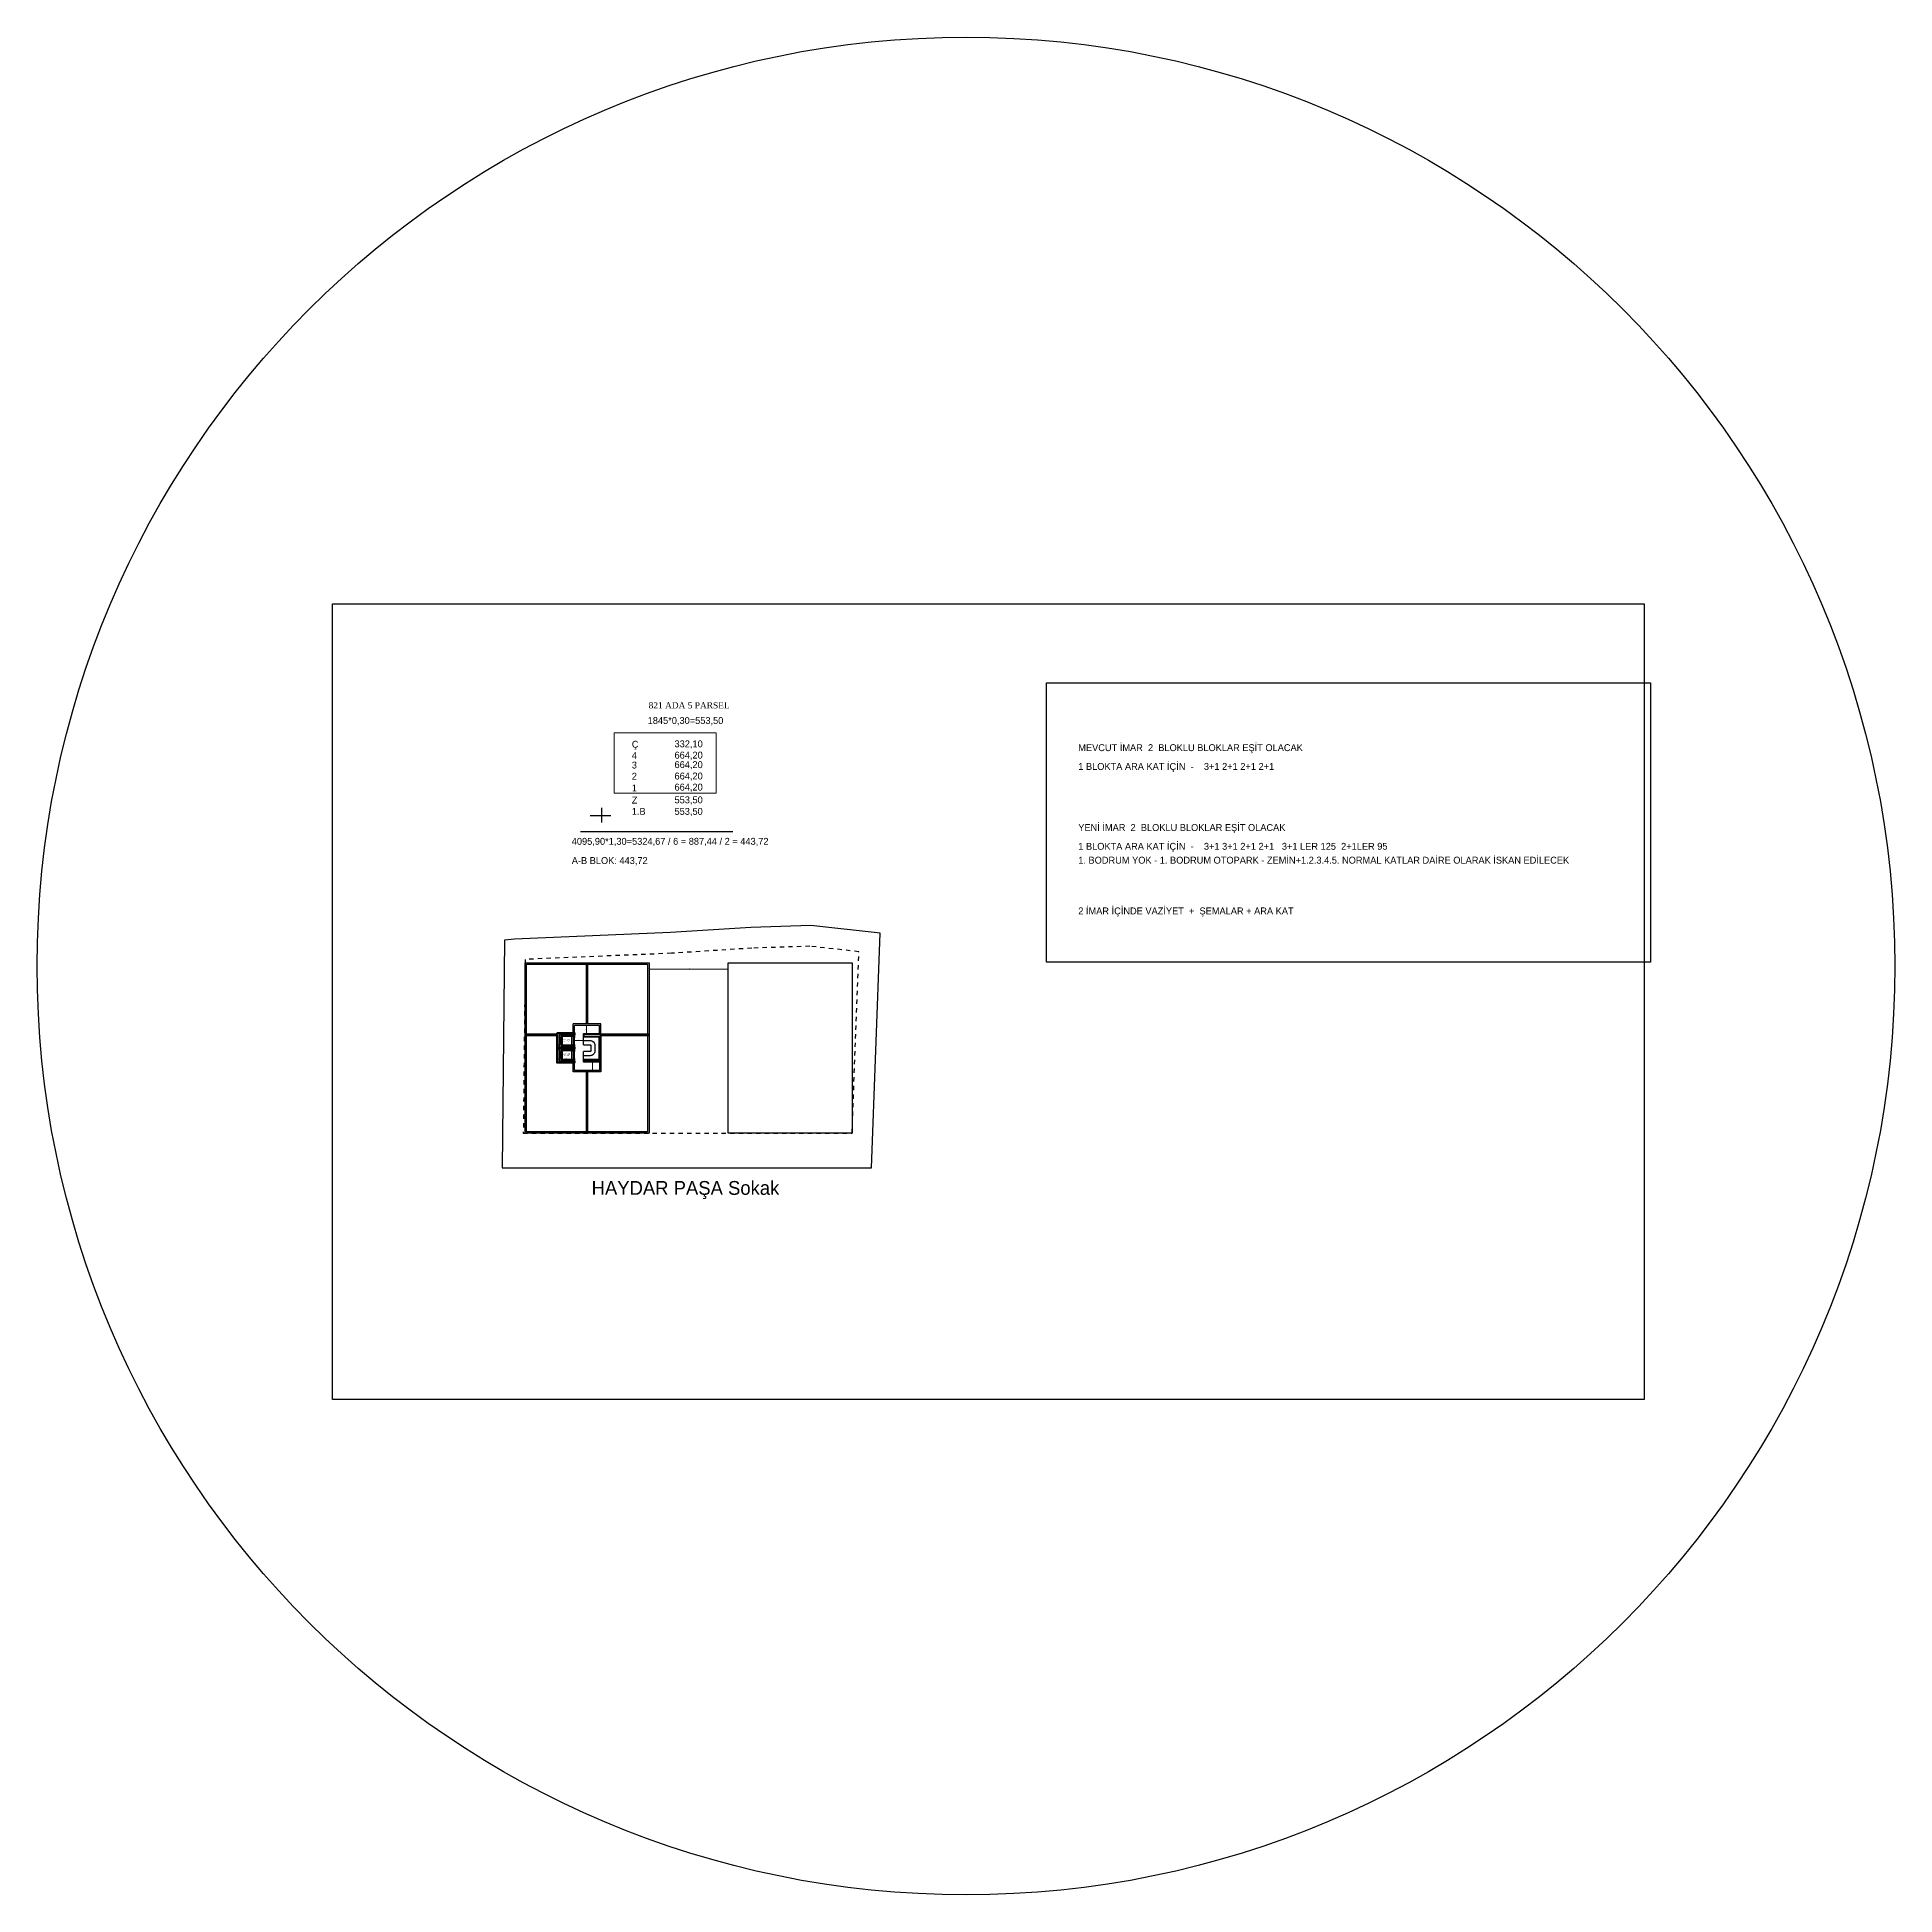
# Model space of a CAD drawing. Header units: centimetres. Extents: x 562865 to 1310255, y -148070 to 32737.
# Drawn here: x 647157 to 674082, y -6567 to 20358 of the extents above; entities that cross this region are included whole.
import ezdxf
from ezdxf.enums import TextEntityAlignment as Align

# ---------------------------------------------------------------- set-up
doc = ezdxf.new("R2010")
doc.units = ezdxf.units.CM
doc.header["$LTSCALE"] = 2.5
doc.linetypes.add('DASHED', pattern=[0.25, 0.125, -0.125])
doc.layers.get('0').update_dxf_attribs({"color": 86})
for name, color, linetype, lineweight in [('1', 126, 'Continuous', 25), ('DUVAR', 4, 'Continuous', 30), ('duvar-kesim', 7, 'Continuous', 0), ('GÖRÜNÜŞLER', 96, 'Continuous', 25), ('ince', 30, 'Continuous', 15), ('iç ölçü', 106, 'Continuous', 18), ('kolon', 1, 'Continuous', 53), ('Z_YOL_ADI', 7, 'Continuous', 0)]:
    doc.layers.add(name, color=color, linetype=linetype, lineweight=lineweight)
for name, color, linetype in [('alan', 7, 'Continuous'), ('mahal', 7, 'Continuous'), ('MAKINA', 4, 'Continuous'), ('MERBAS', 231, 'Continuous'), ('MIMARI', 3, 'Continuous'), ('Oda', 7, 'Continuous'), ('tarama', 173, 'Continuous')]:
    doc.layers.add(name, color=color, linetype=linetype)
doc.styles.add('autodim', font='times.ttf')
doc.styles.add('MAHALADI', font='arial.ttf')
doc.styles.add('PINAR', font='comic.ttf')
doc.dimstyles.new('TEMİZ ÖLÇÜ', dxfattribs={"dimtxt": 10, "dimasz": 5, "dimexe": 1.8, "dimexo": 0.625, "dimgap": 3, "dimtad": 1, "dimdec": 0, "dimrnd": 0.5, "dimzin": 1, "dimdsep": 46, "dimtxsty": 'PINAR', "dimblk": 'OBLIQUE', "dimcen": 0.9, "dimdle": 2, "dimclrd": 256, "dimclre": 256, "dimclrt": 7, "dimadec": 0, "dimazin": 0, "dimtfac": 1, "dimtdec": 0, "dimtofl": 0, "dimtmove": 2, "dimatfit": 2, "dimfxl": 10, "dimfxlon": 1, "dimlwd": -1, "dimlwe": -1, "dimarcsym": 0})

# ---------------------------------------------------------------- blocks, each defined once
blk = doc.blocks.new('WRTGHBWSTH')
at = {"layer": 'GÖRÜNÜŞLER', "color": 251, "linetype": 'DASHED', "ltscale": 200}
blk.add_lwpolyline([(643862, 7103), (643152, 7182), (642310, 7155), (641146, 7080), (639025, 6992), (638998, 4473), (643763, 4473)], close=True, dxfattribs=at)
blk = doc.blocks.new('_Oblique')
at = {"color": 0, "linetype": 'ByBlock', "lineweight": -2}
blk.add_line((-0.5, -0.5), (0.5, 0.5), dxfattribs=at)
blk = doc.blocks.new('*D1609')
at = {"layer": 'Defpoints', "color": 0}
for p in [(425, 545), (426, 675), (433, 675)]:
    blk.add_point(p, dxfattribs=at)
at = {"layer": 'iç ölçü'}
for p, q in [((431, 675), (424, 675)), ((426, 543), (426, 677)), ((426, 545), (428, 545))]:
    blk.add_line(p, q, dxfattribs=at)
at = {"layer": 'iç ölçü', "linetype": 'ByBlock', "xscale": 5, "yscale": 5, "zscale": 5}
for p, rotation in [((426, 675), 90), ((426, 545), 270)]:
    blk.add_blockref('_Oblique', p, dxfattribs=dict(at, rotation=rotation))
at = {"layer": 'iç ölçü', "color": 7, "insert": (418, 610), "char_height": 10, "attachment_point": 5, "rotation": 90, "style": 'PINAR'}
blk.add_mtext('130', dxfattribs=at)
blk = doc.blocks.new('*D1610')
at = {"layer": 'Defpoints', "color": 0}
for p in [(253, 471), (382, 471), (382, 456)]:
    blk.add_point(p, dxfattribs=at)
at = {"layer": 'iç ölçü'}
for p, q in [((251, 456), (384, 456)), ((253, 461), (253, 454)), ((382, 461), (382, 454))]:
    blk.add_line(p, q, dxfattribs=at)
at = {"layer": 'iç ölçü', "linetype": 'ByBlock', "xscale": 5, "yscale": 5, "zscale": 5, "rotation": 180}
blk.add_blockref('_Oblique', (253, 456), dxfattribs=at)
at = {"layer": 'iç ölçü', "linetype": 'ByBlock', "xscale": 5, "yscale": 5, "zscale": 5}
blk.add_blockref('_Oblique', (382, 456), dxfattribs=at)
at = {"layer": 'iç ölçü', "color": 7, "insert": (318, 465), "char_height": 10, "attachment_point": 5, "style": 'PINAR'}
blk.add_mtext('130', dxfattribs=at)
blk = doc.blocks.new('*D1611')
at = {"layer": 'Defpoints', "color": 0}
for p in [(232, 187), (232, 173), (252, 190)]:
    blk.add_point(p, dxfattribs=at)
at = {"layer": 'iç ölçü'}
for p, q in [((254, 187), (230, 187)), ((232, 177), (232, 189)), ((252, 189), (252, 185))]:
    blk.add_line(p, q, dxfattribs=at)
at = {"layer": 'iç ölçü', "linetype": 'ByBlock', "xscale": 5, "yscale": 5, "zscale": 5, "rotation": 180}
blk.add_blockref('_Oblique', (232, 187), dxfattribs=at)
at = {"layer": 'iç ölçü', "linetype": 'ByBlock', "xscale": 5, "yscale": 5, "zscale": 5}
blk.add_blockref('_Oblique', (252, 187), dxfattribs=at)
at = {"layer": 'iç ölçü', "color": 7, "insert": (240, 202), "char_height": 10, "attachment_point": 5, "style": 'PINAR'}
blk.add_mtext('20', dxfattribs=at)
blk = doc.blocks.new('*D1612')
at = {"layer": 'Defpoints', "color": 0}
for p in [(27, 211), (27, 187), (232, 173)]:
    blk.add_point(p, dxfattribs=at)
at = {"layer": 'iç ölçü'}
for p, q in [((234, 187), (25, 187)), ((27, 197), (27, 185)), ((232, 177), (232, 189))]:
    blk.add_line(p, q, dxfattribs=at)
at = {"layer": 'iç ölçü', "linetype": 'ByBlock', "xscale": 5, "yscale": 5, "zscale": 5, "rotation": 180}
blk.add_blockref('_Oblique', (27, 187), dxfattribs=at)
at = {"layer": 'iç ölçü', "linetype": 'ByBlock', "xscale": 5, "yscale": 5, "zscale": 5}
blk.add_blockref('_Oblique', (232, 187), dxfattribs=at)
at = {"layer": 'iç ölçü', "color": 7, "insert": (130, 195), "char_height": 10, "attachment_point": 5, "style": 'PINAR'}
blk.add_mtext('205', dxfattribs=at)
blk = doc.blocks.new('*D1613')
at = {"layer": 'Defpoints', "color": 0}
for p in [(2, 189), (2, 187), (27, 211)]:
    blk.add_point(p, dxfattribs=at)
at = {"layer": 'iç ölçü'}
for p, q in [((29, 187), (0, 187)), ((2, 189), (2, 185)), ((27, 197), (27, 185))]:
    blk.add_line(p, q, dxfattribs=at)
at = {"layer": 'iç ölçü', "linetype": 'ByBlock', "xscale": 5, "yscale": 5, "zscale": 5, "rotation": 180}
blk.add_blockref('_Oblique', (2, 187), dxfattribs=at)
at = {"layer": 'iç ölçü', "linetype": 'ByBlock', "xscale": 5, "yscale": 5, "zscale": 5}
blk.add_blockref('_Oblique', (27, 187), dxfattribs=at)
at = {"layer": 'iç ölçü', "color": 7, "insert": (15, 198), "char_height": 10, "attachment_point": 5, "style": 'PINAR'}
blk.add_mtext('25', dxfattribs=at)
blk = doc.blocks.new('*D1614')
at = {"layer": 'Defpoints', "color": 0}
for p in [(59, 155), (59, 130), (66, 155)]:
    blk.add_point(p, dxfattribs=at)
at = {"layer": 'iç ölçü'}
for p, q in [((60, 155), (68, 155)), ((60, 130), (68, 130)), ((66, 128), (66, 157))]:
    blk.add_line(p, q, dxfattribs=at)
at = {"layer": 'iç ölçü', "linetype": 'ByBlock', "xscale": 5, "yscale": 5, "zscale": 5}
for p, rotation in [((66, 155), 90), ((66, 130), 270)]:
    blk.add_blockref('_Oblique', p, dxfattribs=dict(at, rotation=rotation))
at = {"layer": 'iç ölçü', "color": 7, "insert": (54, 142), "char_height": 10, "attachment_point": 5, "rotation": 90, "style": 'PINAR'}
blk.add_mtext('25', dxfattribs=at)
blk = doc.blocks.new('*D1615')
at = {"layer": 'Defpoints', "color": 0}
for p in [(62, 335), (66, 335), (59, 155)]:
    blk.add_point(p, dxfattribs=at)
at = {"layer": 'iç ölçü'}
for p, q in [((62, 335), (68, 335)), ((66, 153), (66, 337)), ((60, 155), (68, 155))]:
    blk.add_line(p, q, dxfattribs=at)
at = {"layer": 'iç ölçü', "linetype": 'ByBlock', "xscale": 5, "yscale": 5, "zscale": 5}
for p, rotation in [((66, 335), 90.00000000000001), ((66, 155), 270)]:
    blk.add_blockref('_Oblique', p, dxfattribs=dict(at, rotation=rotation))
at = {"layer": 'iç ölçü', "color": 7, "insert": (57, 245), "char_height": 10, "attachment_point": 5, "rotation": 90, "style": 'PINAR'}
blk.add_mtext('180', dxfattribs=at)
blk = doc.blocks.new('*D1616')
at = {"layer": 'Defpoints', "color": 0}
for p in [(62, 360), (62, 335), (66, 360)]:
    blk.add_point(p, dxfattribs=at)
at = {"layer": 'iç ölçü'}
for p, q in [((62, 360), (68, 360)), ((62, 335), (68, 335)), ((66, 333), (66, 362))]:
    blk.add_line(p, q, dxfattribs=at)
at = {"layer": 'iç ölçü', "linetype": 'ByBlock', "xscale": 5, "yscale": 5, "zscale": 5}
for p, rotation in [((66, 360), 90), ((66, 335), 270)]:
    blk.add_blockref('_Oblique', p, dxfattribs=dict(at, rotation=rotation))
at = {"layer": 'iç ölçü', "color": 7, "insert": (51, 348), "char_height": 10, "attachment_point": 5, "rotation": 90, "style": 'PINAR'}
blk.add_mtext('25', dxfattribs=at)
blk = doc.blocks.new('*D1617')
at = {"layer": 'Defpoints', "color": 0}
for p in [(233, 392), (233, 378), (253, 395)]:
    blk.add_point(p, dxfattribs=at)
at = {"layer": 'iç ölçü'}
for p, q in [((255, 392), (231, 392)), ((233, 382), (233, 394)), ((253, 394), (253, 390))]:
    blk.add_line(p, q, dxfattribs=at)
at = {"layer": 'iç ölçü', "linetype": 'ByBlock', "xscale": 5, "yscale": 5, "zscale": 5, "rotation": 180}
blk.add_blockref('_Oblique', (233, 392), dxfattribs=at)
at = {"layer": 'iç ölçü', "linetype": 'ByBlock', "xscale": 5, "yscale": 5, "zscale": 5}
blk.add_blockref('_Oblique', (253, 392), dxfattribs=at)
at = {"layer": 'iç ölçü', "color": 7, "insert": (240, 407), "char_height": 10, "attachment_point": 5, "style": 'PINAR'}
blk.add_mtext('20', dxfattribs=at)
blk = doc.blocks.new('*D1618')
at = {"layer": 'Defpoints', "color": 0}
for p in [(27, 392), (27, 416), (233, 378)]:
    blk.add_point(p, dxfattribs=at)
at = {"layer": 'iç ölçü'}
for p, q in [((235, 392), (25, 392)), ((27, 402), (27, 390)), ((233, 382), (233, 394))]:
    blk.add_line(p, q, dxfattribs=at)
at = {"layer": 'iç ölçü', "linetype": 'ByBlock', "xscale": 5, "yscale": 5, "zscale": 5, "rotation": 180}
blk.add_blockref('_Oblique', (27, 392), dxfattribs=at)
at = {"layer": 'iç ölçü', "linetype": 'ByBlock', "xscale": 5, "yscale": 5, "zscale": 5}
blk.add_blockref('_Oblique', (233, 392), dxfattribs=at)
at = {"layer": 'iç ölçü', "color": 7, "insert": (130, 400), "char_height": 10, "attachment_point": 5, "style": 'PINAR'}
blk.add_mtext('205', dxfattribs=at)
blk = doc.blocks.new('*D1619')
at = {"layer": 'Defpoints', "color": 0}
for p in [(3, 394), (3, 392), (27, 416)]:
    blk.add_point(p, dxfattribs=at)
at = {"layer": 'iç ölçü'}
for p, q in [((29, 392), (1, 392)), ((3, 394), (3, 390)), ((27, 402), (27, 390))]:
    blk.add_line(p, q, dxfattribs=at)
at = {"layer": 'iç ölçü', "linetype": 'ByBlock', "xscale": 5, "yscale": 5, "zscale": 5, "rotation": 180}
blk.add_blockref('_Oblique', (3, 392), dxfattribs=at)
at = {"layer": 'iç ölçü', "linetype": 'ByBlock', "xscale": 5, "yscale": 5, "zscale": 5}
blk.add_blockref('_Oblique', (27, 392), dxfattribs=at)
at = {"layer": 'iç ölçü', "color": 7, "insert": (15, 403), "char_height": 10, "attachment_point": 5, "style": 'PINAR'}
blk.add_mtext('25', dxfattribs=at)
blk = doc.blocks.new('*D1620')
at = {"layer": 'Defpoints', "color": 0}
for p in [(62, 540), (66, 540), (59, 360)]:
    blk.add_point(p, dxfattribs=at)
at = {"layer": 'iç ölçü'}
for p, q in [((62, 540), (68, 540)), ((66, 358), (66, 542)), ((60, 360), (68, 360))]:
    blk.add_line(p, q, dxfattribs=at)
at = {"layer": 'iç ölçü', "linetype": 'ByBlock', "xscale": 5, "yscale": 5, "zscale": 5}
for p, rotation in [((66, 540), 90.00000000000001), ((66, 360), 270)]:
    blk.add_blockref('_Oblique', p, dxfattribs=dict(at, rotation=rotation))
at = {"layer": 'iç ölçü', "color": 7, "insert": (57, 450), "char_height": 10, "attachment_point": 5, "rotation": 90, "style": 'PINAR'}
blk.add_mtext('180', dxfattribs=at)
blk = doc.blocks.new('*D1621')
at = {"layer": 'Defpoints', "color": 0}
for p in [(62, 565), (62, 540), (66, 565)]:
    blk.add_point(p, dxfattribs=at)
at = {"layer": 'iç ölçü'}
for p, q in [((62, 565), (68, 565)), ((62, 540), (68, 540)), ((66, 538), (66, 567))]:
    blk.add_line(p, q, dxfattribs=at)
at = {"layer": 'iç ölçü', "linetype": 'ByBlock', "xscale": 5, "yscale": 5, "zscale": 5}
for p, rotation in [((66, 565), 90), ((66, 540), 270)]:
    blk.add_blockref('_Oblique', p, dxfattribs=dict(at, rotation=rotation))
at = {"layer": 'iç ölçü', "color": 7, "insert": (51, 553), "char_height": 10, "attachment_point": 5, "rotation": 90, "style": 'PINAR'}
blk.add_mtext('25', dxfattribs=at)
blk = doc.blocks.new('*D1622')
at = {"layer": 'Defpoints', "color": 0}
for p in [(508, 150), (508, 20), (515, 20)]:
    blk.add_point(p, dxfattribs=at)
at = {"layer": 'iç ölçü'}
for p, q in [((508, 150), (517, 150)), ((508, 20), (517, 20)), ((515, 152), (515, 18))]:
    blk.add_line(p, q, dxfattribs=at)
at = {"layer": 'iç ölçü', "linetype": 'ByBlock', "xscale": 5, "yscale": 5, "zscale": 5}
for p, rotation in [((515, 150), 90), ((515, 20), 270)]:
    blk.add_blockref('_Oblique', p, dxfattribs=dict(at, rotation=rotation))
at = {"layer": 'iç ölçü', "color": 7, "insert": (506, 85), "char_height": 10, "attachment_point": 5, "rotation": 90, "style": 'PINAR'}
blk.add_mtext('130', dxfattribs=at)
blk = doc.blocks.new('*D1662')
at = {"layer": 'Defpoints', "color": 0}
for p in [(656025, 6943), (657172, 6943), (657172, 6851)]:
    blk.add_point(p, dxfattribs=at)
at = {"layer": 'iç ölçü'}
for p, q in [((656023, 6851), (657174, 6851)), ((656025, 6861), (656025, 6849)), ((657172, 6861), (657172, 6849))]:
    blk.add_line(p, q, dxfattribs=at)
at = {"layer": 'iç ölçü', "linetype": 'ByBlock', "xscale": 5, "yscale": 5, "zscale": 5, "rotation": 180}
blk.add_blockref('_Oblique', (656025, 6851), dxfattribs=at)
at = {"layer": 'iç ölçü', "linetype": 'ByBlock', "xscale": 5, "yscale": 5, "zscale": 5}
blk.add_blockref('_Oblique', (657172, 6851), dxfattribs=at)
at = {"layer": 'iç ölçü', "color": 7, "insert": (656598, 6860), "char_height": 10, "attachment_point": 5, "style": 'PINAR'}
blk.add_mtext('1146', dxfattribs=at)
blk = doc.blocks.new('G$C61001601')
at = {"color": 4, "ltscale": 0.1}
for p, q in [((227.3, 450), (230.8, 450)), ((227.3, 450), (227.3, 400)), ((230.8, 400), (227.3, 400)), ((230.8, 450), (230.8, 400)), ((231.2, 500), (234.7, 500)), ((231.2, 500), (231.2, 448.6)), ((234.7, 448.6), (231.2, 448.6)), ((231.2, 295), (234.7, 295)), ((231.2, 295), (231.2, 243.6)), ((234.7, 500), (234.7, 448.6)), ((234.7, 295), (234.7, 243.6)), ((227.3, 245), (230.8, 245)), ((227.3, 245), (227.3, 195)), ((230.8, 195), (227.3, 195)), ((230.8, 245), (230.8, 195)), ((234.7, 243.6), (231.2, 243.6))]:
    blk.add_line(p, q, dxfattribs=at)
at = {"layer": '1', "linetype": 'DASHED', "ltscale": 20}
blk.add_line((382.5, 520), (382.5, 517), dxfattribs=at)
at = {"layer": 'DUVAR'}
for p, q in [((232.5, 0), (232.5, 695)), ((632.5, 695), (232.5, 695)), ((232.5, 540), (232.5, 500)), ((252.5, 20), (252.5, 675)), ((612.5, 675), (252.5, 675)), ((252.5, 540), (252.5, 500)), ((612.5, 545), (612.5, 675)), ((632.5, 545), (632.5, 695)), ((252.5, 500), (232.5, 500)), ((252.5, 400), (232.5, 400)), ((232.5, 400), (232.5, 360)), ((232.5, 335), (232.5, 295)), ((252.5, 295), (232.5, 295)), ((252.5, 400), (252.5, 360)), ((252.5, 335), (252.5, 295)), ((252.5, 195), (232.5, 195)), ((232.5, 195), (232.5, 155)), ((632.5, 0), (232.5, 0)), ((252.5, 195), (252.5, 155)), ((612.5, 20), (252.5, 20)), ((612.5, 150), (612.5, 20)), ((632.5, 150), (632.5, 0))]:
    blk.add_line(p, q, dxfattribs=at)
at = {"layer": 'duvar-kesim'}
for p, q in [((232.5, 500), (232.5, 400)), ((232.5, 295), (232.5, 195)), ((252.5, 500), (252.5, 400)), ((252.5, 295), (252.5, 195))]:
    blk.add_line(p, q, dxfattribs=at)
at = {"layer": 'ince', "ltscale": 0.1}
for p, q in [((210.9, 515.4), (210.9, 383.8)), ((232.5, 515.4), (210.9, 515.4)), ((232.5, 383.8), (210.9, 383.8)), ((210.9, 310.4), (210.9, 178.8)), ((232.5, 310.4), (210.9, 310.4)), ((232.5, 487.6), (232.5, 500)), ((232.5, 400), (232.5, 383.8)), ((232.5, 282.6), (232.5, 295)), ((232.5, 178.8), (210.9, 178.8)), ((232.5, 195), (232.5, 178.8))]:
    blk.add_line(p, q, dxfattribs=at)
at = {"layer": 'kolon'}
for points in [[(2.5, 565), (252.5, 565), (252.5, 540), (27.5, 540), (27.5, 360), (252.5, 360), (252.5, 335), (2.5, 335), (2.5, 565)], [(632.5, 150), (632.5, 545), (382.5, 545), (382.5, 515), (607.5, 515), (607.5, 175), (382.5, 175), (382.5, 150), (632.5, 150)], [(2.5, 360), (252.5, 360), (252.5, 335), (27.5, 335), (27.5, 155), (252.5, 155), (252.5, 130), (2.5, 130), (2.5, 360)], [(252.5, 335), (2.5, 335)], [(252.5, 130), (2.5, 130)]]:
    blk.add_lwpolyline(points, dxfattribs=at)
at = {"layer": 'MAKINA', "ltscale": 0.1}
for p, q in [((35.1, 401.1), (35.1, 396.4)), ((63.7, 396.4), (63.7, 401.1)), ((35.1, 196.1), (35.1, 191.4)), ((63.7, 191.4), (63.7, 196.1))]:
    blk.add_line(p, q, dxfattribs=at)
at = {"layer": 'MERBAS'}
for p, q in [((382.5, 395), (382.5, 515)), ((382.5, 515), (607.5, 515)), ((382.5, 175), (382.5, 295)), ((607.5, 515), (607.5, 175)), ((607.5, 175), (382.5, 175))]:
    blk.add_line(p, q, dxfattribs=at)
for points in [[(382.5, 455), (477.5, 455, -0.4142136), (547.5, 385), (547.5, 305, -0.4142136), (477.5, 235), (382.5, 235)], [(382.5, 395), (477.5, 395, -0.4142136), (487.5, 385), (487.5, 305, -0.4142136), (477.5, 295), (382.5, 295)]]:
    blk.add_lwpolyline(points, format="xyb", dxfattribs=at)
at = {"layer": 'MIMARI', "ltscale": 0.1}
for p, q in [((130.9, 545.5), (133.2, 545.5)), ((130.9, 545.5), (130.9, 522.7)), ((133.2, 545.5), (133.2, 525)), ((142.6, 545.5), (145, 545.5)), ((142.6, 525), (142.6, 545.5)), ((145, 522.7), (145, 545.5)), ((63.7, 503.6), (35.1, 503.6)), ((35.1, 503.6), (35.1, 498.9)), ((63.7, 503.6), (35.1, 503.6)), ((35.1, 503.6), (35.1, 498.9)), ((63.7, 498.9), (35.1, 498.9)), ((63.7, 498.9), (35.1, 498.9)), ((63.7, 401.1), (35.1, 401.1)), ((63.7, 396.4), (35.1, 396.4)), ((63.7, 298.6), (35.1, 298.6)), ((35.1, 298.6), (35.1, 293.9)), ((63.7, 298.6), (35.1, 298.6)), ((35.1, 298.6), (35.1, 293.9)), ((63.7, 293.9), (35.1, 293.9)), ((63.7, 293.9), (35.1, 293.9)), ((63.7, 493), (52, 493)), ((52, 407), (52, 493)), ((63.7, 407), (52, 407)), ((63.7, 288), (52, 288)), ((52, 202), (52, 288)), ((63.7, 498.9), (63.7, 503.6)), ((63.7, 407), (63.7, 493)), ((63.7, 293.9), (63.7, 298.6)), ((63.7, 202), (63.7, 288)), ((130.9, 522.7), (145, 522.7)), ((130.9, 377.3), (145, 377.3)), ((130.9, 354.5), (130.9, 377.3)), ((130.9, 354.5), (133.2, 354.5)), ((130.9, 340.5), (133.2, 340.5)), ((130.9, 340.5), (130.9, 317.7)), ((130.9, 317.7), (145, 317.7)), ((133.2, 525), (142.6, 525)), ((133.2, 375), (142.6, 375)), ((133.2, 354.5), (133.2, 375)), ((133.2, 340.5), (133.2, 320)), ((133.2, 320), (142.6, 320)), ((142.6, 375), (142.6, 354.5)), ((142.6, 354.5), (145, 354.5)), ((142.6, 340.5), (145, 340.5)), ((142.6, 320), (142.6, 340.5)), ((145, 377.3), (145, 354.5)), ((145, 317.7), (145, 340.5)), ((63.7, 196.1), (35.1, 196.1)), ((63.7, 191.4), (35.1, 191.4)), ((63.7, 202), (52, 202)), ((130.9, 172.3), (145, 172.3)), ((130.9, 149.5), (130.9, 172.3)), ((130.9, 149.5), (133.2, 149.5)), ((133.2, 170), (142.6, 170)), ((133.2, 149.5), (133.2, 170)), ((142.6, 170), (142.6, 149.5)), ((142.6, 149.5), (145, 149.5)), ((145, 172.3), (145, 149.5))]:
    blk.add_line(p, q, dxfattribs=at)
for points in [[(133.2, 540), (142.6, 540)], [(86, 380), (74.1, 380), (74.1, 520), (225.4, 520), (225.4, 515.4)], [(86, 175), (74.1, 175), (74.1, 315), (225.4, 315), (225.4, 310.4)], [(86, 382.3), (76.4, 382.3), (76.4, 517.7), (223.1, 517.7), (223.1, 515.4)], [(86, 177.3), (76.4, 177.3), (76.4, 312.7), (223.1, 312.7), (223.1, 310.4)], [(225.4, 383.8), (225.4, 380), (86, 380)], [(223.1, 383.8), (223.1, 382.3), (86, 382.3)], [(133.2, 360), (142.6, 360)], [(133.2, 335), (142.6, 335)], [(225.4, 178.8), (225.4, 175), (86, 175)], [(223.1, 178.8), (223.1, 177.3), (86, 177.3)], [(133.2, 155), (142.6, 155)]]:
    blk.add_lwpolyline(points, dxfattribs=at)
for points in [[(135.5, 522.7), (135.5, 521.5), (140.5, 521.5), (140.5, 522.7)], [(135.5, 377.3), (135.5, 378.5), (140.5, 378.5), (140.5, 377.3)], [(135.5, 317.7), (135.5, 316.5), (140.5, 316.5), (140.5, 317.7)], [(137, 521.5), (137.9, 520), (137.9, 520), (138.9, 521.5)], [(137, 378.5), (137.9, 380), (137.9, 380), (138.9, 378.5)], [(137, 316.5), (137.9, 315), (137.9, 315), (138.9, 316.5)], [(135.5, 172.3), (135.5, 173.5), (140.5, 173.5), (140.5, 172.3)], [(137, 173.5), (137.9, 175), (137.9, 175), (138.9, 173.5)]]:
    blk.add_lwpolyline(points, close=True, dxfattribs=at)
for points in [[(135.5, 522.7), (135.5, 521.5), (140.5, 522.7), (140.5, 521.5)], [(135.5, 377.3), (135.5, 378.5), (140.5, 377.3), (140.5, 378.5)], [(135.5, 317.7), (135.5, 316.5), (140.5, 317.7), (140.5, 316.5)], [(138.9, 521.5), (137.9, 520), (137, 521.5), (137.9, 520)], [(138.9, 378.5), (137.9, 380), (137, 378.5), (137.9, 380)], [(138.9, 316.5), (137.9, 315), (137, 316.5), (137.9, 315)], [(135.5, 172.3), (135.5, 173.5), (140.5, 172.3), (140.5, 173.5)], [(138.9, 173.5), (137.9, 175), (137, 173.5), (137.9, 175)]]:
    blk.add_solid(points, dxfattribs=at)
at = {"layer": 'alan', "style": 'MAHALADI'}
for p in [(135.3, 442.2), (135.3, 237.2)]:
    blk.add_text('alan :3.80 m²', height=10, dxfattribs=at).set_placement(p, align=Align.CENTER)
at = {"layer": 'Oda', "style": 'MAHALADI'}
for p in [(135.3, 457.2), (135.3, 252.2)]:
    blk.add_text('ASANSÖR', height=15, dxfattribs=at).set_placement(p, align=Align.CENTER)
at = {"layer": 'iç ölçü'}
for base, p1, p2, angle, picture, middle in [((65.8, 565), (61.6, 540), (61.6, 565), 90, '*D1621', (50.7, 552.5)), ((2.5, 391.9), (27.5, 416.4), (2.5, 394.4), 0, '*D1619', (15, 403.4)), ((65.8, 360), (61.6, 335), (61.6, 360), 90, '*D1616', (50.7, 347.5)), ((232.5, 391.9), (252.5, 394.6), (232.5, 378.2), 0, '*D1617', (240, 406.7)), ((2.5, 186.9), (27.5, 211.4), (2.5, 189.4), 0, '*D1613', (15, 198.4)), ((65.8, 155), (59.1, 130), (59.1, 155), 90, '*D1614', (53.9, 142.5)), ((232.5, 186.9), (252.5, 189.6), (232.5, 173.2), 0, '*D1611', (240, 201.7))]:
    dim = blk.add_linear_dim(base=base, p1=p1, p2=p2, angle=angle, dimstyle='TEMİZ ÖLÇÜ', override={"dimtxsty": 'PINAR'}, dxfattribs=at)
    dim.commit()
    dim.dimension.update_dxf_attribs({"geometry": picture, "text_midpoint": middle, "dimtype": 160})
for base, p1, p2, angle, override, picture, middle in [((65.8, 540), (59.1, 360), (61.6, 540), 90, {"dimtxsty": 'PINAR'}, '*D1620', (57.4, 450)), ((426.2, 675), (425.2, 545), (432.5, 675), 90, {"dimfxl": 5, "dimarcsym": 1}, '*D1609', (417.8, 610)), ((27.5, 391.9), (232.5, 378.2), (27.5, 416.4), 0, {"dimtxsty": 'PINAR'}, '*D1618', (130, 400.4)), ((65.8, 335), (59.1, 155), (61.6, 335), 90, {"dimtxsty": 'PINAR'}, '*D1615', (57.4, 245)), ((382.5, 456.2), (252.5, 470.8), (382.5, 470.8), 180, {"dimfxl": 5, "dimarcsym": 1}, '*D1610', (317.5, 464.6)), ((27.5, 186.9), (232.5, 173.2), (27.5, 211.4), 0, {"dimtxsty": 'PINAR'}, '*D1612', (130, 195.4))]:
    dim = blk.add_linear_dim(base=base, p1=p1, p2=p2, angle=angle, dimstyle='TEMİZ ÖLÇÜ', override=override, dxfattribs=at)
    dim.commit()
    dim.dimension.update_dxf_attribs({"geometry": picture, "text_midpoint": middle})
dim = blk.add_linear_dim(base=(514.9, 20), p1=(507.5, 150), p2=(507.5, 20), angle=90, dimstyle='TEMİZ ÖLÇÜ', dxfattribs=at)
dim.commit()
dim.dimension.update_dxf_attribs({"geometry": '*D1622', "text_midpoint": (506.5, 85)})

msp = doc.modelspace()

# ---------------------------------------------------------------- linework, layer by layer
at = {"layer": 'DUVAR'}
for p, q in [((653932.8, 7270.2), (653897.2, 3971.7)), ((654074.1, 7286), (653932.8, 7270.2)), ((656335.3, 7379.4), (654074.1, 7286)), ((657500.3, 7455), (656335.3, 7379.4)), ((658369, 7482.5), (657500.3, 7455)), ((659377, 7370.3), (658369, 7482.5)), ((659249, 3971.7), (659377, 7370.3)), ((655117.3, 6055.5), (655117.3, 6943.2)), ((655127.3, 6055.5), (655127.3, 6943.2)), ((655137.3, 6055.5), (655137.3, 6943.2)), ((654695.4, 5905.5), (654229.3, 5905.5)), ((654695.4, 5895.5), (654229.3, 5895.5)), ((654695.4, 5885.5), (654229.3, 5885.5)), ((656025.4, 5905.5), (655325.4, 5905.5)), ((656025.4, 5895.5), (655325.4, 5895.5)), ((656025.4, 5885.5), (655325.4, 5885.5)), ((655117.3, 4472.7), (655117.3, 5360.5)), ((655127.3, 4472.7), (655127.3, 5360.5)), ((655137.3, 4472.7), (655137.3, 5360.5)), ((653897.2, 3971.7), (659249, 3971.7))]:
    msp.add_line(p, q, dxfattribs=at)
for points in [[(651436.1, 12145.5), (670450, 12145.5), (670450, 613.7), (651436.1, 613.7)], [(661786.1, 10997.8), (670540.7, 10997.8), (670540.7, 6952.5), (661786.1, 6952.5)], [(654229.3, 6943.2), (656025.4, 6943.2), (656025.4, 4472.7), (654229.3, 4472.7)], [(654249.3, 6923.2), (656005.4, 6923.2), (656005.4, 4492.7), (654249.3, 4492.7)], [(657171.6, 6943.2), (658967.6, 6943.2), (658967.6, 4472.7), (657171.6, 4472.7)]]:
    msp.add_lwpolyline(points, close=True, dxfattribs=at)
msp.add_circle((660619.4, 6895.9), 13462.6, dxfattribs=at)
at = {"layer": 'iç ölçü'}
msp.add_lwpolyline([(655521.5, 10275.6), (656998, 10275.6), (656998, 9402.9), (655521.5, 9402.9)], close=True, dxfattribs=at)
at = {"layer": 'tarama'}
for p, q in [((655338.3, 9189.5), (655338.3, 8975.9)), ((655172, 9077.7), (655470.6, 9077.7)), ((655032.9, 8843.7), (657238, 8843.7))]:
    msp.add_line(p, q, dxfattribs=at)

# ---------------------------------------------------------------- block references
at = {"layer": 'DUVAR'}
msp.add_blockref('WRTGHBWSTH', (15204.8, 0), dxfattribs=at)
at = {"layer": 'iç ölçü'}
msp.add_blockref('G$C61001601', (654692.9, 5360.5), dxfattribs=at)

# ---------------------------------------------------------------- texts
at = {"layer": 'mahal', "style": 'autodim'}
msp.add_text('821 ADA 5 PARSEL', height=90, dxfattribs=at).set_placement((656606.8, 10629.2), align=Align.CENTER)
at = {"layer": 'Z_YOL_ADI', "style": 'PINAR'}
for s, height, p in [('1845*0,30=553,50', 100, (656005.6, 10403.8)), ('4', 100, (655775.5, 9896.1)), ('Ç', 100, (655775.5, 10059.7)), ('332,10', 100, (656394.7, 10065.8)), ('664,20', 100, (656394.7, 9902.2)), ('MEVCUT İMAR  2  BLOKLU BLOKLAR EŞİT OLACAK ', 100, (662246.6, 10010.4)), ('3', 100, (655775.5, 9758.3)), ('2', 100, (655775.5, 9596.2)), ('664,20', 100, (656394.7, 9764.4)), ('664,20', 100, (656394.7, 9599.5)), ('1 BLOKTA ARA KAT İÇİN  -    3+1 2+1 2+1 2+1 ', 100, (662246.6, 9737.9)), ('1', 100, (655775.5, 9426.4)), ('664,20', 100, (656394.7, 9438.5)), ('Z', 100, (655775.5, 9250.9)), ('1.B', 100, (655775.5, 9086.9)), ('553,50', 100, (656394.7, 9253.9)), ('553,50', 100, (656394.7, 9086.9)), ('YENİ İMAR  2  BLOKLU BLOKLAR EŞİT OLACAK ', 100, (662246.6, 8852.9)), ('4095,90*1,30=5324,67 / 6 = 887,44 / 2 = 443,72', 100, (654905.4, 8652.9)), ('1 BLOKTA ARA KAT İÇİN  -    3+1 3+1 2+1 2+1   3+1 LER 125  2+1LER 95', 100, (662246.6, 8580.5)), ('A-B BLOK: 443,72', 100, (654905.4, 8374.2)), ('1. BODRUM YOK - 1. BODRUM OTOPARK - ZEMİN+1.2.3.4.5. NORMAL KATLAR DAİRE OLARAK İSKAN EDİLECEK ', 100, (662246.6, 8379.6)), ('2 İMAR İÇİNDE VAZİYET  +  ŞEMALAR + ARA KAT ', 100, (662246.6, 7644)), ('HAYDAR PAŞA Sokak', 200, (655193.5, 3579.3))]:
    msp.add_text(s, height=height, dxfattribs=at).set_placement(p)

# ---------------------------------------------------------------- dimensions: what is measured, and where the dimension line sits
at = {"layer": 'iç ölçü'}
dim = msp.add_linear_dim(base=(657171.6, 6851.3), p1=(656025.4, 6943.2), p2=(657171.6, 6943.2), dimstyle='TEMİZ ÖLÇÜ', dxfattribs=at)
dim.commit()
dim.dimension.update_dxf_attribs({"geometry": '*D1662', "text_midpoint": (656598.5, 6859.8)})

doc.saveas('drawing.dxf')
